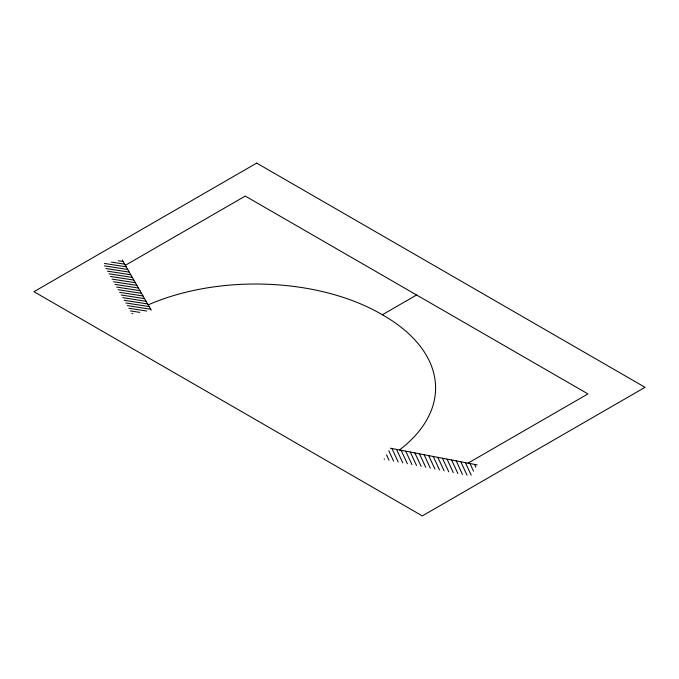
<?xml version="1.0" encoding="UTF-8"?>
<svg xmlns="http://www.w3.org/2000/svg" width="679" height="679" viewBox="0 0 679 679"><rect width="100%" height="100%" fill="white"/><g stroke="black" fill="none" stroke-linecap="round" stroke-linejoin="round"><path stroke-width="1.02" d="M125.326 265.311L245.263 196.07L587.938 393.905L468.001 463.154M148.175 304.879A177.584 102.529 0 0 1 382.336 314.767L416.6 294.983M118.341 260.778L123.137 261.517M111.39 262.111L124.673 264.165M104.439 263.452L126.201 266.822M104.362 265.854L127.728 269.47M105.89 268.502L129.265 272.118M107.418 271.159L130.792 274.774M108.954 273.807L132.32 277.422M110.482 276.455L133.848 280.071M112.01 279.103L135.384 282.719M113.537 281.76L136.912 285.375M115.074 284.408L138.44 288.023M116.601 287.056L139.976 290.671M118.129 289.712L141.504 293.328M119.665 292.36L143.031 295.976M121.193 295.009L144.568 298.624M122.721 297.657L146.095 301.272M124.257 300.313L147.623 303.929M125.785 302.961L149.159 306.577M127.312 305.609L150.687 309.225M128.84 308.266L146.749 311.033M130.376 310.914L139.798 312.374M131.904 313.562L132.838 313.706M390.306 448.199L477.167 464.911M122.271 260.015L151.23 310.167M474.57 464.411L475.86 467.186M469.978 463.528L473.543 471.201M465.387 462.645L471.218 475.215M460.795 461.762L467.059 475.258M456.203 460.88L462.467 474.375M451.62 459.997L457.875 473.492M447.028 459.114L453.292 472.609M442.436 458.232L448.7 471.727M437.845 457.349L444.108 470.844M433.253 456.466L439.517 469.953M428.661 455.575L434.925 469.07M424.069 454.692L430.333 468.187M419.478 453.81L425.741 467.305M414.886 452.927L421.15 466.422M410.294 452.044L416.558 465.539M405.711 451.162L411.966 464.657M401.119 450.279L407.375 463.774M396.528 449.396L402.791 462.891M391.936 448.513L398.2 462.009M388.812 450.788L393.608 461.117M386.487 454.803L389.016 460.235M384.17 458.817L384.424 459.352M382.336 314.767A177.584 102.529 0 0 1 399.464 449.965M256.687 163.096L33.95 291.69L422.313 515.904L645.05 387.31L256.687 163.096"/></g></svg>
